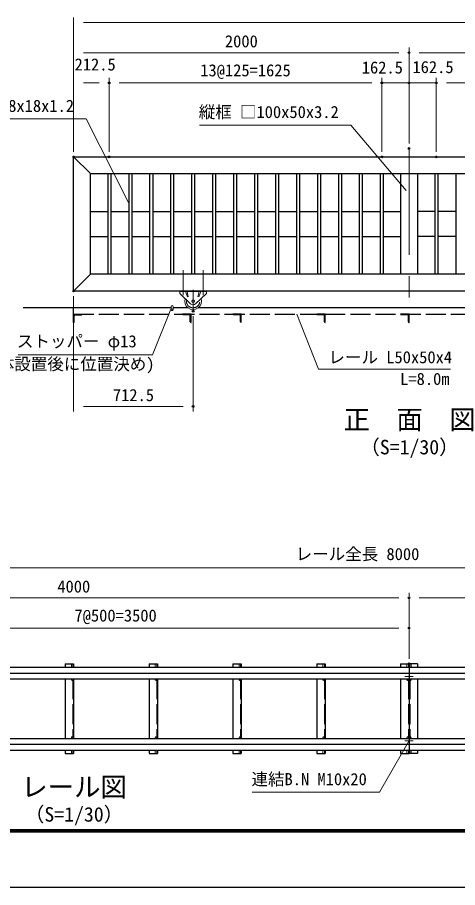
# Model space of a CAD drawing. Units: millimetres, scale not verified. Extents: x -6300 to 6300, y -4455 to 4455.
# Drawn here: x -3631 to -1006, y -4455 to 734 of the extents above; entities that cross this region are included whole.
import ezdxf
from ezdxf.enums import TextEntityAlignment as Align

# ---------------------------------------------------------------- set-up
doc = ezdxf.new("R2010")
doc.units = ezdxf.units.MM
doc.header["$LTSCALE"] = 20
doc.header["$PDMODE"] = 32
doc.header["$PDSIZE"] = 10
for name, pattern in [('DASHED', [7.5, 6, -1.5]), ('USER1', [50.8, 31.75, -6.35, 6.35, -6.35]), ('USER2', [9.525, 6.35, -3.175])]:
    doc.linetypes.add(name, pattern=pattern)
for name, color, linetype, lineweight in [('0-0_D-TTL-TXT', 7, 'Continuous', 25), ('0-1_D-STR1', 1, 'Continuous', 25), ('0-2_D-STR4', 7, 'Continuous', 25), ('0-3_D-BMK', 2, 'USER1', 13), ('0-4_D-STR3', 3, 'Continuous', 13), ('0-5_D-STR5', 4, 'Continuous', 25), ('0-8_D-STR-DIM', 7, 'Continuous', 13), ('0-B_D-STR-TXT', 7, 'Continuous', 13), ('0-C_D-TTL', 7, 'Continuous', 25)]:
    doc.layers.add(name, color=color, linetype=linetype, lineweight=lineweight)
doc.layers.add('0-A_Defpoints', color=8, linetype='Continuous')
doc.styles.add('ＭＳ ゴシック', font='')
doc.styles.get('ＭＳ ゴシック').set_extended_font_data('MS Gothic')

msp = doc.modelspace()

# ---------------------------------------------------------------- linework, layer by layer
at = {"layer": '0-1_D-STR1'}
for p, q in [((-3295.52, -897.76), (-3295.52, -97.76)), ((-3195.52, -197.76), (-3295.52, -97.76)), ((-3092.02, -197.76), (-3092.02, -797.76)), ((-3074.02, -197.76), (-3074.02, -797.76)), ((-2967.02, -197.76), (-2967.02, -797.76)), ((-2949.02, -197.76), (-2949.02, -797.76)), ((-2842.02, -197.76), (-2842.02, -797.76)), ((-2824.02, -197.76), (-2824.02, -797.76)), ((-2717.02, -197.76), (-2717.02, -797.76)), ((-2699.02, -197.76), (-2699.02, -797.76)), ((-2592.02, -197.76), (-2592.02, -797.76)), ((-2574.02, -197.76), (-2574.02, -797.76)), ((-2467.02, -197.76), (-2467.02, -797.76)), ((-2449.02, -197.76), (-2449.02, -797.76)), ((-2342.02, -197.76), (-2342.02, -797.76)), ((-2324.02, -197.76), (-2324.02, -797.76)), ((-2217.02, -197.76), (-2217.02, -797.76)), ((-2199.02, -197.76), (-2199.02, -797.76)), ((-2092.02, -197.76), (-2092.02, -797.76)), ((-2074.02, -197.76), (-2074.02, -797.76)), ((-1967.02, -197.76), (-1967.02, -797.76)), ((-1949.02, -197.76), (-1949.02, -797.76)), ((-1842.02, -197.76), (-1842.02, -797.76)), ((-1824.02, -197.76), (-1824.02, -797.76)), ((-1717.02, -197.76), (-1717.02, -797.76)), ((-1699.02, -197.76), (-1699.02, -797.76)), ((-1592.02, -197.76), (-1592.02, -797.76)), ((-1574.02, -197.76), (-1574.02, -797.76)), ((-1467.02, -197.76), (-1467.02, -797.76)), ((-1449.02, -197.76), (-1449.02, -797.76)), ((-1345.52, -197.76), (-1345.52, -797.76)), ((-1245.52, -197.76), (-1245.52, -797.76)), ((-1142.02, -197.76), (-1142.02, -797.76)), ((-1124.02, -197.76), (-1124.02, -797.76)), ((-1017.02, -197.76), (-1017.02, -797.76)), ((-3195.52, -422.76), (-3092.02, -422.76)), ((-3074.02, -422.76), (-2967.02, -422.76)), ((-2949.02, -422.76), (-2842.02, -422.76)), ((-2824.02, -422.76), (-2717.02, -422.76)), ((-2699.02, -422.76), (-2592.02, -422.76)), ((-2574.02, -422.76), (-2467.02, -422.76)), ((-2449.02, -422.76), (-2342.02, -422.76)), ((-2324.02, -422.76), (-2217.02, -422.76)), ((-2199.02, -422.76), (-2092.02, -422.76)), ((-2074.02, -422.76), (-1967.02, -422.76)), ((-1949.02, -422.76), (-1842.02, -422.76)), ((-1824.02, -422.76), (-1717.02, -422.76)), ((-1699.02, -422.76), (-1592.02, -422.76)), ((-1574.02, -422.76), (-1467.02, -422.76)), ((-1449.02, -422.76), (-1345.52, -422.76)), ((-1142.02, -422.76), (-1245.52, -422.76)), ((-1017.02, -422.76), (-1124.02, -422.76)), ((-3195.52, -572.76), (-3092.02, -572.76)), ((-3074.02, -572.76), (-2967.02, -572.76)), ((-2949.02, -572.76), (-2842.02, -572.76)), ((-2824.02, -572.76), (-2717.02, -572.76)), ((-2699.02, -572.76), (-2592.02, -572.76)), ((-2574.02, -572.76), (-2467.02, -572.76)), ((-2449.02, -572.76), (-2342.02, -572.76)), ((-2324.02, -572.76), (-2217.02, -572.76)), ((-2199.02, -572.76), (-2092.02, -572.76)), ((-2074.02, -572.76), (-1967.02, -572.76)), ((-1949.02, -572.76), (-1842.02, -572.76)), ((-1824.02, -572.76), (-1717.02, -572.76)), ((-1699.02, -572.76), (-1592.02, -572.76)), ((-1574.02, -572.76), (-1467.02, -572.76)), ((-1449.02, -572.76), (-1345.52, -572.76)), ((-1142.02, -572.76), (-1245.52, -572.76)), ((-1017.02, -572.76), (-1124.02, -572.76)), ((-3195.52, -797.76), (-3295.52, -897.76)), ((-5295.52, -3139.9), (-1295.52, -3139.9)), ((-3345.52, -3120.26), (-3345.52, -3139.9)), ((-2845.52, -3120.26), (-2845.52, -3139.9)), ((-2345.52, -3120.26), (-2345.52, -3139.9)), ((-1845.52, -3120.26), (-1845.52, -3139.9)), ((-1345.52, -3120.26), (-1345.52, -3139.9)), ((-1295.52, -3139.9), (579.48, -3139.9)), ((-1245.52, -3120.26), (-1245.52, -3139.9)), ((-5295.52, -3175.26), (-1295.52, -3175.26)), ((-5295.52, -3210.62), (-1295.52, -3210.62)), ((-3345.52, -3210.62), (-3345.52, -3564.9)), ((-3295.52, -3210.62), (-3295.52, -3564.9)), ((-2845.52, -3210.62), (-2845.52, -3564.9)), ((-2795.52, -3210.62), (-2795.52, -3564.9)), ((-2345.52, -3210.62), (-2345.52, -3564.9)), ((-2295.52, -3210.62), (-2295.52, -3564.9)), ((-1845.52, -3210.62), (-1845.52, -3564.9)), ((-1795.52, -3210.62), (-1795.52, -3564.9)), ((-1345.52, -3210.62), (-1345.52, -3564.9)), ((-1295.52, -3175.26), (579.48, -3175.26)), ((-1295.52, -3210.62), (579.48, -3210.62)), ((-1245.52, -3210.62), (-1245.52, -3564.9)), ((-5295.52, -3564.9), (-1295.52, -3564.9)), ((-1295.52, -3564.9), (579.48, -3564.9)), ((-5295.52, -3600.26), (-1295.52, -3600.26)), ((-1295.52, -3600.26), (579.48, -3600.26)), ((-5295.52, -3635.62), (-1295.52, -3635.62)), ((-3345.52, -3635.62), (-3345.52, -3655.26)), ((-3345.52, -3655.26), (-3295.52, -3655.26)), ((-3345.52, -3655.26), (-3295.52, -3655.26)), ((-3295.52, -3635.62), (-3295.52, -3655.26)), ((-2845.52, -3635.62), (-2845.52, -3655.26)), ((-2845.52, -3655.26), (-2795.52, -3655.26)), ((-2845.52, -3655.26), (-2795.52, -3655.26)), ((-2795.52, -3635.62), (-2795.52, -3655.26)), ((-2345.52, -3635.62), (-2345.52, -3655.26)), ((-2345.52, -3655.26), (-2295.52, -3655.26)), ((-2345.52, -3655.26), (-2295.52, -3655.26)), ((-2295.52, -3635.62), (-2295.52, -3655.26)), ((-1845.52, -3635.62), (-1845.52, -3655.26)), ((-1845.52, -3655.26), (-1795.52, -3655.26)), ((-1845.52, -3655.26), (-1795.52, -3655.26)), ((-1795.52, -3635.62), (-1795.52, -3655.26)), ((-1345.52, -3635.62), (-1345.52, -3655.26)), ((-1345.52, -3655.26), (-1295.52, -3655.26)), ((-1345.52, -3655.26), (-1295.52, -3655.26)), ((-1295.52, -3635.62), (579.48, -3635.62)), ((-1245.52, -3655.26), (-1295.52, -3655.26)), ((-1245.52, -3655.26), (-1295.52, -3655.26)), ((-1245.52, -3635.62), (-1245.52, -3655.26))]:
    msp.add_line(p, q, dxfattribs=at)
at = {"layer": '0-1_D-STR1', "linetype": 'DASHED'}
for p, q in [((-3299.52, -3210.62), (-3299.52, -3564.9)), ((-2799.52, -3210.62), (-2799.52, -3564.9)), ((-2299.52, -3210.62), (-2299.52, -3564.9)), ((-1799.52, -3210.62), (-1799.52, -3564.9)), ((-1299.52, -3210.62), (-1299.52, -3564.9)), ((-1291.52, -3210.62), (-1291.52, -3564.9))]:
    msp.add_line(p, q, dxfattribs=at)
at = {"layer": '0-1_D-STR1'}
for points in [[(-3295.52, -97.76), (704.48, -97.76), (704.48, -897.76), (-3295.52, -897.76)], [(-3345.52, -3120.26), (-3295.52, -3120.26), (-3295.52, -3139.9)], [(-2845.52, -3120.26), (-2795.52, -3120.26), (-2795.52, -3139.9)], [(-2345.52, -3120.26), (-2295.52, -3120.26), (-2295.52, -3139.9)], [(-1845.52, -3120.26), (-1795.52, -3120.26), (-1795.52, -3139.9)], [(-1345.52, -3120.26), (-1295.52, -3120.26), (-1295.52, -3655.26)], [(-1245.52, -3120.26), (-1295.52, -3120.26), (-1295.52, -3655.26)]]:
    msp.add_lwpolyline(points, dxfattribs=at)
msp.add_lwpolyline([(-3195.52, -197.76), (604.48, -197.76), (604.48, -797.76), (-3195.52, -797.76)], close=True, dxfattribs=at)
at = {"layer": '0-2_D-STR4'}
for p, q in [((-2714.52, -997.76), (-3595.52, -997.76)), ((-2613.02, -997.76), (-2701.52, -997.76)), ((-38.02, -997.76), (-2553.02, -997.76))]:
    msp.add_line(p, q, dxfattribs=at)
at = {"layer": '0-3_D-BMK'}
for p, q in [((-1295.52, -47.76), (-1295.52, -947.76)), ((-2643.02, -772.76), (-2643.02, -922.76)), ((-2523.02, -772.76), (-2523.02, -922.76)), ((-2583.02, -1017.76), (-2583.02, -889.76)), ((-1270.52, -3195.26), (-1320.52, -3195.26)), ((-1270.52, -3580.26), (-1320.52, -3580.26))]:
    msp.add_line(p, q, dxfattribs=at)
at = {"layer": '0-4_D-STR3', "color": 4}
for p, q in [((-2663.02, -897.76), (-2503.02, -897.76)), ((-2663.02, -897.76), (-2663.02, -899.76)), ((-2663.02, -899.76), (-2503.02, -899.76)), ((-2503.02, -897.76), (-2503.02, -899.76))]:
    msp.add_line(p, q, dxfattribs=at)
at = {"layer": '0-4_D-STR3'}
for p, q in [((-2629.02, -899.76), (-2617.02, -931.76)), ((-2619.02, -899.76), (-2612.02, -931.76)), ((-2503.02, -911.76), (-2567.82, -973.67)), ((-2547.02, -899.76), (-2554.02, -931.76)), ((-2537.02, -899.76), (-2549.02, -931.76)), ((-2503.02, -899.76), (-2503.02, -911.76)), ((-2714.52, -1009.79), (-2714.52, -991.27)), ((-2701.52, -1009.79), (-2701.52, -991.27)), ((-3299.52, -3120.26), (-3299.52, -3139.9)), ((-3299.52, -3139.9), (-3299.52, -3120.26)), ((-2799.52, -3120.26), (-2799.52, -3139.9)), ((-2799.52, -3139.9), (-2799.52, -3120.26)), ((-2299.52, -3120.26), (-2299.52, -3139.9)), ((-2299.52, -3139.9), (-2299.52, -3120.26)), ((-1799.52, -3120.26), (-1799.52, -3139.9)), ((-1799.52, -3139.9), (-1799.52, -3120.26)), ((-1299.52, -3120.26), (-1299.52, -3139.9)), ((-1299.52, -3139.9), (-1299.52, -3120.26)), ((-1291.52, -3120.26), (-1291.52, -3139.9)), ((-1291.52, -3139.9), (-1291.52, -3120.26)), ((-3308.52, -3215.76), (-3308.52, -3210.62)), ((-3299.52, -3215.76), (-3299.52, -3210.62)), ((-2808.52, -3215.76), (-2808.52, -3210.62)), ((-2799.52, -3215.76), (-2799.52, -3210.62)), ((-2308.52, -3215.76), (-2308.52, -3210.62)), ((-2299.52, -3215.76), (-2299.52, -3210.62)), ((-1808.52, -3215.76), (-1808.52, -3210.62)), ((-1799.52, -3215.76), (-1799.52, -3210.62)), ((-1308.52, -3215.76), (-1308.52, -3210.62)), ((-1299.52, -3215.76), (-1299.52, -3210.62)), ((-1291.52, -3215.76), (-1291.52, -3210.62)), ((-1282.52, -3215.76), (-1282.52, -3210.62)), ((-3308.52, -3559.76), (-3308.52, -3564.9)), ((-3299.52, -3559.76), (-3299.52, -3564.9)), ((-2808.52, -3559.76), (-2808.52, -3564.9)), ((-2799.52, -3559.76), (-2799.52, -3564.9)), ((-2308.52, -3559.76), (-2308.52, -3564.9)), ((-2299.52, -3559.76), (-2299.52, -3564.9)), ((-1808.52, -3559.76), (-1808.52, -3564.9)), ((-1799.52, -3559.76), (-1799.52, -3564.9)), ((-1308.52, -3559.76), (-1308.52, -3564.9)), ((-1299.52, -3559.76), (-1299.52, -3564.9)), ((-1291.52, -3559.76), (-1291.52, -3564.9)), ((-1282.52, -3559.76), (-1282.52, -3564.9)), ((-3299.52, -3635.62), (-3299.52, -3655.26)), ((-3299.52, -3635.62), (-3299.52, -3655.26)), ((-2799.52, -3635.62), (-2799.52, -3655.26)), ((-2799.52, -3635.62), (-2799.52, -3655.26)), ((-2299.52, -3635.62), (-2299.52, -3655.26)), ((-2299.52, -3635.62), (-2299.52, -3655.26)), ((-1799.52, -3635.62), (-1799.52, -3655.26)), ((-1799.52, -3635.62), (-1799.52, -3655.26)), ((-1299.52, -3635.62), (-1299.52, -3655.26)), ((-1299.52, -3635.62), (-1299.52, -3655.26)), ((-1291.52, -3635.62), (-1291.52, -3655.26)), ((-1291.52, -3635.62), (-1291.52, -3655.26))]:
    msp.add_line(p, q, dxfattribs=at)
for points in [[(-2663.02, -899.76), (-2663.02, -911.76), (-2598.22, -973.67)], [(-3308.52, -3139.9), (-3308.52, -3120.26), (-3299.52, -3120.26)], [(-2808.52, -3139.9), (-2808.52, -3120.26), (-2799.52, -3120.26)], [(-2308.52, -3139.9), (-2308.52, -3120.26), (-2299.52, -3120.26)], [(-1808.52, -3139.9), (-1808.52, -3120.26), (-1799.52, -3120.26)], [(-1308.52, -3139.9), (-1308.52, -3120.26), (-1299.52, -3120.26)], [(-1282.52, -3139.9), (-1282.52, -3120.26), (-1291.52, -3120.26)], [(-3308.52, -3635.62), (-3308.52, -3655.26), (-3299.52, -3655.26)], [(-2808.52, -3635.62), (-2808.52, -3655.26), (-2799.52, -3655.26)], [(-2308.52, -3635.62), (-2308.52, -3655.26), (-2299.52, -3655.26)], [(-1808.52, -3635.62), (-1808.52, -3655.26), (-1799.52, -3655.26)], [(-1308.52, -3635.62), (-1308.52, -3655.26), (-1299.52, -3655.26)], [(-1282.52, -3635.62), (-1282.52, -3655.26), (-1291.52, -3655.26)]]:
    msp.add_lwpolyline(points, dxfattribs=at)
for centre, radius in [((-2583.02, -957.76), 8.5), ((-3304.02, -3215.76), 4.5), ((-2804.02, -3215.76), 4.5), ((-2304.02, -3215.76), 4.5), ((-1804.02, -3215.76), 4.5), ((-1304.02, -3215.76), 4.5), ((-1287.02, -3215.76), 4.5), ((-3304.02, -3559.76), 4.5), ((-2804.02, -3559.76), 4.5), ((-2304.02, -3559.76), 4.5), ((-1804.02, -3559.76), 4.5), ((-1304.02, -3559.76), 4.5), ((-1287.02, -3559.76), 4.5)]:
    msp.add_circle(centre, radius, dxfattribs=at)
for centre, radius, start, end in [((-2708.02, -991.27), 6.5, 0, 180), ((-2583.02, -957.76), 50, 162.4129, 17.5871), ((-2583.02, -957.76), 22, 226.30902, 313.69098)]:
    msp.add_arc(centre, radius, start, end, dxfattribs=at)
at = {"layer": '0-4_D-STR3', "linetype": 'USER2'}
msp.add_arc((-2583.02, -957.76), 40, 169.67603, 10.32397, dxfattribs=at)
at = {"layer": '0-4_D-STR3'}
msp.add_ellipse((-2708.02, -1009.79), major_axis=(-6.5, 0), ratio=0.707107, dxfattribs=at)
at = {"layer": '0-5_D-STR5', "linetype": 'DASHED'}
for q in [(-3295.52, -997.76), (704.48, -1034.71)]:
    msp.add_line((-3295.52, -1034.71), q, dxfattribs=at)
at = {"layer": '0-5_D-STR5'}
for p, q in [((-3295.52, -1034.71), (-3245.52, -1034.71)), ((-3295.52, -1084.71), (-3295.52, -1034.71)), ((-3245.52, -1034.71), (-3245.52, -1035.71)), ((-2645.52, -1034.71), (-2645.52, -1035.71)), ((-2595.52, -1034.71), (-2645.52, -1034.71)), ((-2595.52, -1084.71), (-2595.52, -1034.71)), ((-2345.52, -1034.71), (-2345.52, -1035.71)), ((-2295.52, -1034.71), (-2345.52, -1034.71)), ((-2295.52, -1084.71), (-2295.52, -1034.71)), ((-1845.52, -1034.71), (-1845.52, -1035.71)), ((-1795.52, -1034.71), (-1845.52, -1034.71)), ((-1795.52, -1084.71), (-1795.52, -1034.71)), ((-1345.52, -1034.71), (-1345.52, -1035.71)), ((-1295.52, -1034.71), (-1345.52, -1034.71)), ((-1295.52, -1084.71), (-1295.52, -1034.71)), ((-3294.52, -1084.71), (-3295.52, -1084.71)), ((-3291.52, -1081.71), (-3291.52, -1045.21)), ((-3285.02, -1038.71), (-3248.52, -1038.71)), ((-2606.02, -1038.71), (-2642.52, -1038.71)), ((-2599.52, -1081.71), (-2599.52, -1045.21)), ((-2596.52, -1084.71), (-2595.52, -1084.71)), ((-2306.02, -1038.71), (-2342.52, -1038.71)), ((-2299.52, -1081.71), (-2299.52, -1045.21)), ((-2296.52, -1084.71), (-2295.52, -1084.71)), ((-1806.02, -1038.71), (-1842.52, -1038.71)), ((-1799.52, -1081.71), (-1799.52, -1045.21)), ((-1796.52, -1084.71), (-1795.52, -1084.71)), ((-1306.02, -1038.71), (-1342.52, -1038.71)), ((-1299.52, -1081.71), (-1299.52, -1045.21)), ((-1296.52, -1084.71), (-1295.52, -1084.71))]:
    msp.add_line(p, q, dxfattribs=at)
for centre, radius, start, end in [((-3248.52, -1035.71), 3, 270, 0), ((-2642.52, -1035.71), 3, 180, 270), ((-2342.52, -1035.71), 3, 180, 270), ((-1842.52, -1035.71), 3, 180, 270), ((-1342.52, -1035.71), 3, 180, 270), ((-3294.52, -1081.71), 3, 270, 0), ((-3285.02, -1045.21), 6.5, 90, 180), ((-2606.02, -1045.21), 6.5, 0, 90), ((-2596.52, -1081.71), 3, 180, 270), ((-2306.02, -1045.21), 6.5, 0, 90), ((-2296.52, -1081.71), 3, 180, 270), ((-1806.02, -1045.21), 6.5, 0, 90), ((-1796.52, -1081.71), 3, 180, 270), ((-1306.02, -1045.21), 6.5, 0, 90), ((-1296.52, -1081.71), 3, 180, 270)]:
    msp.add_arc(centre, radius, start, end, dxfattribs=at)
at = {"layer": '0-8_D-STR-DIM'}
for p, q in [((-3295.52, -67.76), (-3295.52, 733.61)), ((-3235.52, 703.61), (644.48, 703.61)), ((-3295.52, -67.76), (-3295.52, 553.61)), ((-3235.52, 523.61), (-1355.52, 523.61)), ((-1295.52, -17.76), (-1295.52, 553.61)), ((-1295.52, -17.76), (-1295.52, 553.61)), ((-1235.52, 523.61), (644.48, 523.61)), ((-3295.52, -67.76), (-3295.52, 373.61)), ((-3083.02, -67.76), (-3083.02, 373.61)), ((-3083.02, -67.76), (-3083.02, 373.61)), ((-1458.02, -67.76), (-1458.02, 373.61)), ((-1458.02, -67.76), (-1458.02, 373.61)), ((-1295.52, -17.76), (-1295.52, 373.61)), ((-1295.52, -17.76), (-1295.52, 373.61)), ((-1133.02, -67.76), (-1133.02, 373.61)), ((-1133.02, -67.76), (-1133.02, 373.61)), ((-3235.52, 343.61), (-3143.02, 343.61)), ((-3023.02, 343.61), (-1518.02, 343.61)), ((-1518.02, 343.61), (-1578.02, 343.61)), ((-1458.02, 343.61), (-1295.52, 343.61)), ((-1355.52, 343.61), (-1415.52, 343.61)), ((-1295.52, 343.61), (-1133.02, 343.61)), ((-1235.52, 343.61), (-1175.52, 343.61)), ((-1073.02, 343.61), (-1013.02, 343.61)), ((-1073.02, 343.61), (431.98, 343.61)), ((-3295.52, -927.76), (-3295.52, -1615.81)), ((-2583.02, -1047.76), (-2583.02, -1615.81)), ((-3235.52, -1585.81), (-2643.02, -1585.81)), ((-5235.52, -2547.27), (2044.48, -2547.27)), ((-1295.52, -3090.26), (-1295.52, -2697.27)), ((-1295.52, -3090.26), (-1295.52, -2697.27)), ((-5235.52, -2727.27), (-1355.52, -2727.27)), ((-1235.52, -2727.27), (2044.48, -2727.27)), ((-1295.52, -3090.26), (-1295.52, -2877.27)), ((-4735.52, -2907.27), (-1355.52, -2907.27))]:
    msp.add_line(p, q, dxfattribs=at)
at = {"layer": '0-A_Defpoints'}
for p in [(-1295.52, 523.61), (-3083.02, 343.61), (-1458.02, 343.61), (-1295.52, 343.61), (-1133.02, 343.61), (-1295.52, -47.76), (-3295.52, -97.76), (-3083.02, -97.76), (-1458.02, -97.76), (-1133.02, -97.76), (-3295.52, -897.76), (-2583.02, -1017.76), (-2583.02, -1585.81), (-1295.52, -2727.27), (-1295.52, -2907.27), (-1295.52, -3120.26)]:
    msp.add_point(p, dxfattribs=at)
at = {"layer": '0-B_D-STR-TXT'}
for points in [[(-4074.9, 128.49), (-3220.35, 128.49), (-2967.92, -369.13)], [(-2544.87, 91.82), (-1642.34, 91.82), (-1311.89, -298.4)], [(-3625.8, -1277.51), (-2824.16, -1277.51), (-2715.26, -1006.29)], [(-1048.21, -1364.25), (-1835.76, -1364.25), (-1964.97, -1036.57)], [(-2230.6, -3886.56), (-1472.36, -3886.56), (-1296.52, -3581.99)]]:
    msp.add_lwpolyline(points, dxfattribs=at)
at = {"layer": '0-C_D-TTL', "color": 2}
msp.add_lwpolyline([(-6299.73, 4455.2), (6300.27, 4455.2), (6300.27, -4454.8), (-6299.73, -4454.8)], close=True, dxfattribs=at)
at = {"layer": '0-C_D-TTL'}
for points in [[(-5894.73, 4125.2), (5895.27, 4125.2), (5895.27, -4124.8), (-5894.73, -4124.8)], [(-5890.98, 4121.45), (5891.52, 4121.45), (5891.52, -4121.05), (-5890.98, -4121.05)], [(-5887.23, 4117.7), (5887.77, 4117.7), (5887.77, -4117.3), (-5887.23, -4117.3)], [(-5883.48, 4113.95), (5884.02, 4113.95), (5884.02, -4113.55), (-5883.48, -4113.55)], [(-5879.73, 4110.2), (5880.27, 4110.2), (5880.27, -4109.8), (-5879.73, -4109.8)]]:
    msp.add_lwpolyline(points, close=True, dxfattribs=at)

# ---------------------------------------------------------------- texts
at = {"layer": '0-0_D-TTL-TXT', "style": 'ＭＳ ゴシック'}
for s, height, p in [('正\u3000面\u3000図', 115.4, (-1685.37, -1756.63)), ('（S=1/30）', 86.66, (-1587.91, -1897.56)), ('レール図', 115.4, (-3607.4, -3946.59)), ('（S=1/30）', 86.66, (-3587.9, -4087.53))]:
    msp.add_text(s, height=height, dxfattribs=at).set_placement(p, align=Align.BOTTOM_LEFT)
at = {"layer": '0-8_D-STR-DIM', "style": 'ＭＳ ゴシック'}
for s, p in [('2000', (-2393.39, 533.73)), ('212.5', (-3289.76, 395.73)), ('162.5', (-1577.43, 377.66)), ('162.5', (-1275.29, 380.12)), ('13@125=1625', (-2540.52, 360.76)), ('712.5', (-3061.29, -1575.69)), ('レール全長 8000', (-1971.23, -2523.46)), ('4000', (-3392.64, -2717.15)), ('7@500=3500', (-3290.39, -2890.12))]:
    msp.add_text(s, height=72.14, dxfattribs=at).set_placement(p, align=Align.BOTTOM_LEFT)
at = {"layer": '0-B_D-STR-TXT', "style": 'ＭＳ ゴシック'}
for s, p in [('格子 □28x18x1.2', (-4078.71, 149.08)), ('縦框 □100x50x3.2', (-2549.44, 112.22)), ('ストッパー φ13', (-3633.41, -1255.02)), ('(※本体設置後に位置決め)', (-3993.45, -1390.58)), ('レール L50x50x4', (-1775.75, -1349.94)), ('L=8.0m', (-1348.45, -1479.22)), ('連結B.N M10x20', (-2234.79, -3865.97))]:
    msp.add_text(s, height=72.14, dxfattribs=at).set_placement(p, align=Align.BOTTOM_LEFT)

doc.saveas('drawing.dxf')
